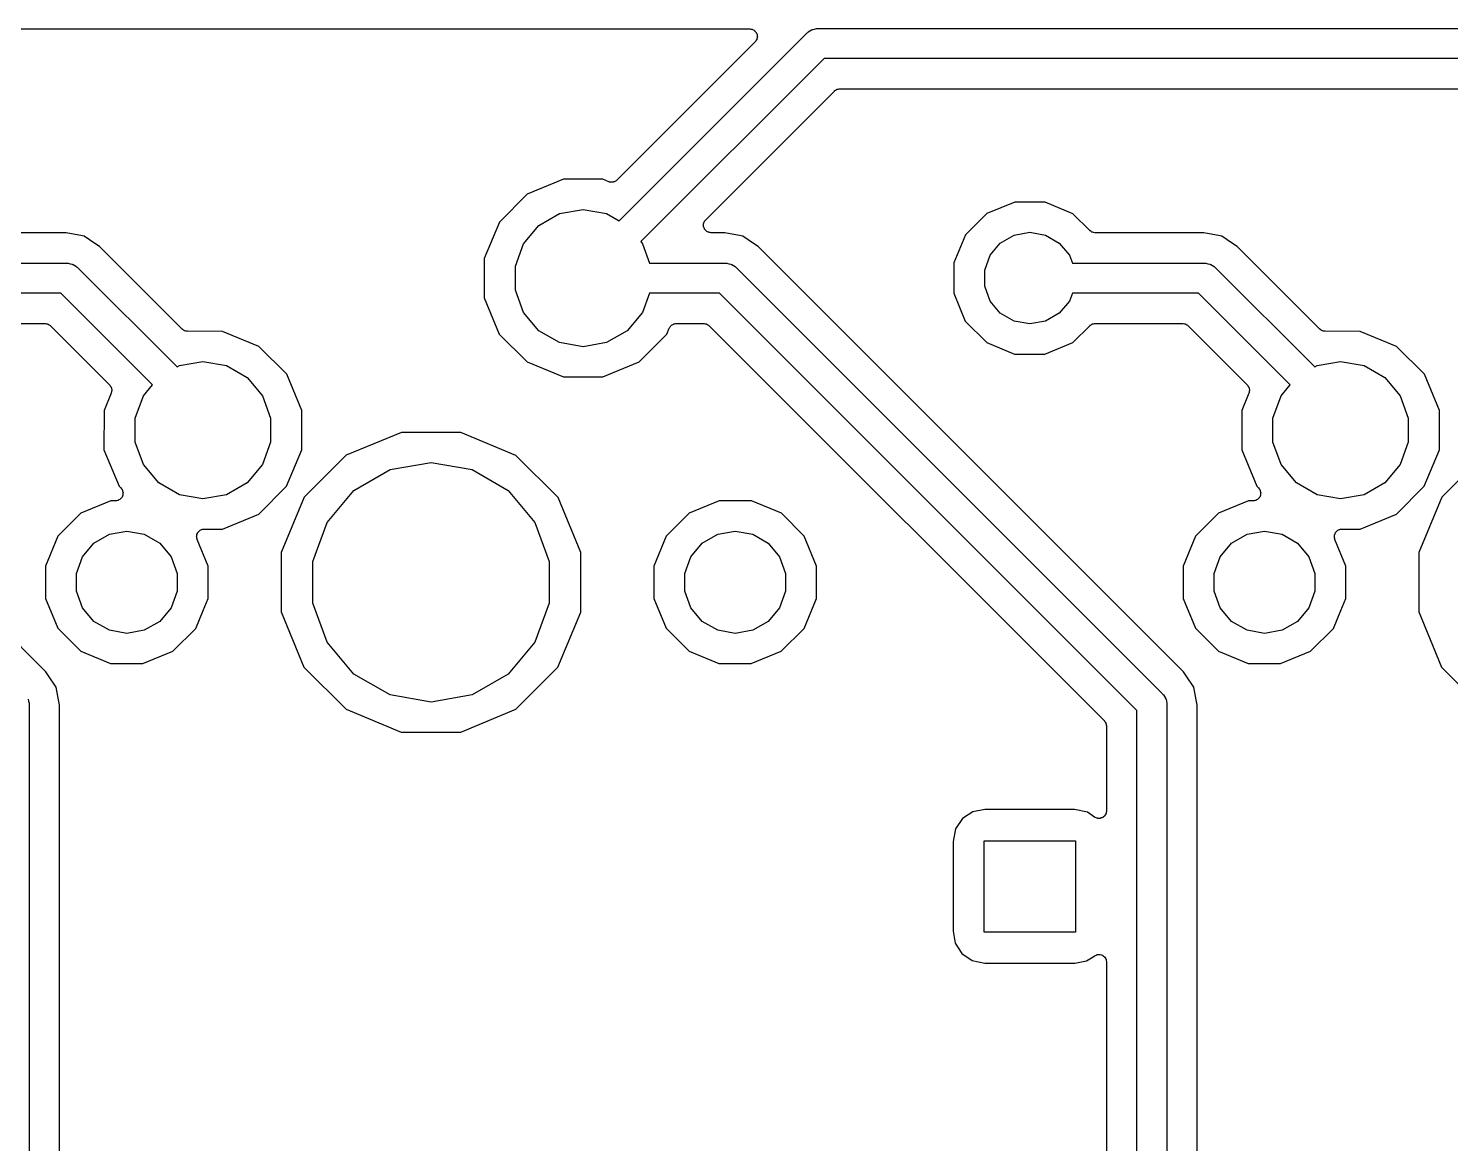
# Model space of a CAD drawing. Extents: x 30 to 169, y -146 to -30.
# Drawn here: x 90.28 to 114.03, y -69.38 to -50.75 of the extents above; entities that cross this region are included whole.
import ezdxf

# ---------------------------------------------------------------- set-up
doc = ezdxf.new("R2010")
doc.units = 0
doc.header["$MEASUREMENT"] = 0
doc.layers.add('BLACK', color=7, linetype='CONTINUOUS')

msp = doc.modelspace()

# ---------------------------------------------------------------- linework, layer by layer
at = {"layer": 'Black'}
for p, q in [((85.8266, -50.758), (102.323, -50.758)), ((100.143, -53.9634), (103.283, -50.8232)), ((102.323, -50.758), (102.34, -50.7609)), ((102.34, -50.7609), (102.356, -50.7623)), ((102.356, -50.7623), (102.361, -50.7647)), ((102.361, -50.7647), (102.367, -50.7657)), ((102.367, -50.7657), (102.381, -50.774)), ((102.381, -50.774), (102.396, -50.781)), ((102.396, -50.781), (102.4, -50.7849)), ((102.4, -50.7849), (102.405, -50.7877)), ((102.405, -50.7877), (102.416, -50.8004)), ((102.416, -50.8004), (102.427, -50.8122)), ((102.427, -50.8122), (102.43, -50.8172)), ((102.43, -50.8172), (102.433, -50.8215)), ((102.433, -50.8215), (102.439, -50.8371)), ((103.283, -50.8232), (103.292, -50.8169)), ((103.292, -50.8169), (103.299, -50.8085)), ((103.299, -50.8085), (103.328, -50.7922)), ((103.328, -50.7922), (103.354, -50.7734)), ((103.354, -50.7734), (103.365, -50.7706)), ((103.365, -50.7706), (103.374, -50.7651)), ((103.374, -50.7651), (103.407, -50.7594)), ((103.407, -50.7594), (103.438, -50.751)), ((103.438, -50.751), (103.449, -50.7519)), ((103.449, -50.7519), (103.46, -50.75)), ((103.46, -50.75), (144.896, -50.75)), ((102.413, -50.9748), (100.106, -53.2823)), ((102.423, -50.9612), (102.413, -50.9748)), ((102.433, -50.9485), (102.423, -50.9612)), ((102.435, -50.9433), (102.433, -50.9485)), ((102.439, -50.9387), (102.435, -50.9433)), ((102.439, -50.8371), (102.446, -50.8521)), ((102.443, -50.9226), (102.439, -50.9387)), ((102.448, -50.9071), (102.443, -50.9226)), ((102.446, -50.8521), (102.447, -50.8577)), ((102.447, -50.8577), (102.448, -50.8629)), ((102.448, -50.8629), (102.448, -50.8795)), ((102.448, -50.8795), (102.45, -50.8961)), ((102.45, -50.8961), (102.448, -50.9015)), ((102.448, -50.9015), (102.448, -50.9071)), ((103.564, -51.25), (100.503, -54.3102)), ((145, -51.25), (103.564, -51.25)), ((103.759, -51.7794), (103.773, -51.7699)), ((103.773, -51.7699), (103.778, -51.7685)), ((103.778, -51.7685), (103.783, -51.7657)), ((103.783, -51.7657), (103.799, -51.7628)), ((103.799, -51.7628), (103.816, -51.7585)), ((103.816, -51.7585), (103.821, -51.759)), ((103.821, -51.759), (103.827, -51.758)), ((103.827, -51.758), (120.323, -51.758)), ((101.587, -53.9452), (103.737, -51.7952)), ((103.737, -51.7952), (103.741, -51.792)), ((103.741, -51.792), (103.745, -51.7877)), ((103.745, -51.7877), (103.759, -51.7794)), ((99.213, -53.2687), (98.606, -53.5195)), ((99.8698, -53.2693), (99.213, -53.2687)), ((99.9673, -53.3097), (99.8698, -53.2693)), ((99.9755, -53.3116), (99.9673, -53.3097)), ((99.9831, -53.3151), (99.9755, -53.3116)), ((99.9968, -53.3163), (99.9831, -53.3151)), ((100.01, -53.3193), (99.9968, -53.3163)), ((100.019, -53.3182), (100.01, -53.3193)), ((100.027, -53.319), (100.019, -53.3182)), ((100.04, -53.3154), (100.027, -53.319)), ((100.054, -53.3136), (100.04, -53.3154)), ((100.062, -53.3097), (100.054, -53.3136)), ((100.07, -53.3076), (100.062, -53.3097)), ((100.081, -53.2996), (100.07, -53.3076)), ((100.093, -53.2933), (100.081, -53.2996)), ((100.099, -53.2871), (100.093, -53.2933)), ((100.106, -53.2823), (100.099, -53.2871)), ((98.606, -53.5195), (98.1412, -53.9836)), ((106.748, -53.6498), (106.282, -53.8427)), ((107.254, -53.6502), (106.748, -53.6498)), ((107.72, -53.844), (107.254, -53.6502)), ((98.8025, -54.0411), (99.1476, -53.8418)), ((99.1476, -53.8418), (99.54, -53.7726)), ((99.54, -53.7726), (99.9324, -53.8418)), ((99.9324, -53.8418), (100.143, -53.9634)), ((106.282, -53.8427), (105.924, -54.1997)), ((108.001, -54.1247), (107.72, -53.844)), ((98.1412, -53.9836), (97.8893, -54.5902)), ((98.5464, -54.3463), (98.8025, -54.0411)), ((101.55, -54.0239), (101.552, -54.0185)), ((101.552, -54.0405), (101.55, -54.0239)), ((101.552, -54.0129), (101.557, -53.9974)), ((101.552, -54.0185), (101.552, -54.0129)), ((101.552, -54.0571), (101.552, -54.0405)), ((101.553, -54.0623), (101.552, -54.0571)), ((101.554, -54.0679), (101.553, -54.0623)), ((101.561, -54.0829), (101.554, -54.0679)), ((101.557, -53.9974), (101.561, -53.9813)), ((101.561, -53.9813), (101.565, -53.9768)), ((101.567, -54.0985), (101.561, -54.0829)), ((101.565, -53.9768), (101.567, -53.9715)), ((101.567, -53.9715), (101.577, -53.9588)), ((101.57, -54.1028), (101.567, -54.0985)), ((101.573, -54.1078), (101.57, -54.1028)), ((101.584, -54.1196), (101.573, -54.1078)), ((101.577, -53.9588), (101.587, -53.9452)), ((101.595, -54.1323), (101.584, -54.1196)), ((101.6, -54.1351), (101.595, -54.1323)), ((101.604, -54.139), (101.6, -54.1351)), ((101.619, -54.146), (101.604, -54.139)), ((101.633, -54.1543), (101.619, -54.146)), ((108.005, -54.128), (108.001, -54.1247)), ((108.009, -54.1323), (108.005, -54.128)), ((108.023, -54.1406), (108.009, -54.1323)), ((108.037, -54.1501), (108.023, -54.1406)), ((108.042, -54.1515), (108.037, -54.1501)), ((90.9075, -54.162), (89.0905, -54.162)), ((91.1777, -54.2157), (90.9075, -54.162)), ((91.2091, -54.222), (91.1777, -54.2157)), ((91.1777, -54.2157), (91.1777, -54.2157)), ((91.3854, -54.3398), (91.2091, -54.222)), ((91.4648, -54.3929), (91.3854, -54.3398)), ((98.4101, -54.7208), (98.5464, -54.3463)), ((100.503, -54.3102), (100.534, -54.3463)), ((100.534, -54.3463), (100.651, -54.67)), ((101.639, -54.1553), (101.633, -54.1543)), ((101.644, -54.1577), (101.639, -54.1553)), ((101.66, -54.1591), (101.644, -54.1577)), ((101.677, -54.162), (101.66, -54.1591)), ((101.907, -54.162), (101.677, -54.162)), ((102.178, -54.2157), (101.907, -54.162)), ((102.209, -54.222), (102.178, -54.2157)), ((102.178, -54.2157), (102.178, -54.2157)), ((102.385, -54.3398), (102.209, -54.222)), ((102.465, -54.3929), (102.385, -54.3398)), ((105.924, -54.1997), (105.73, -54.6663)), ((106.338, -54.5375), (106.508, -54.334)), ((106.508, -54.334), (106.738, -54.2012)), ((106.738, -54.2012), (107, -54.1551)), ((107, -54.1551), (107.262, -54.2012)), ((107.262, -54.2012), (107.492, -54.334)), ((107.492, -54.334), (107.662, -54.5375)), ((108.047, -54.1543), (108.042, -54.1515)), ((108.063, -54.1572), (108.047, -54.1543)), ((108.079, -54.1615), (108.063, -54.1572)), ((108.085, -54.161), (108.079, -54.1615)), ((108.09, -54.162), (108.085, -54.161)), ((109.907, -54.162), (108.09, -54.162)), ((110.178, -54.2157), (109.907, -54.162)), ((110.209, -54.222), (110.178, -54.2157)), ((110.178, -54.2157), (110.178, -54.2157)), ((110.385, -54.3398), (110.209, -54.222)), ((110.465, -54.3929), (110.385, -54.3398)), ((92.8436, -55.7716), (91.4648, -54.3929)), ((97.8893, -54.5902), (97.8887, -55.247)), ((103.358, -55.2865), (102.465, -54.3929)), ((106.247, -54.7872), (106.338, -54.5375)), ((107.662, -54.5375), (107.711, -54.67)), ((111.844, -55.7716), (110.465, -54.3929)), ((88.7106, -54.67), (90.92, -54.67)), ((90.92, -54.67), (90.9308, -54.6719)), ((90.9308, -54.6719), (90.9418, -54.671)), ((90.9418, -54.671), (90.9733, -54.6794)), ((90.9733, -54.6794), (91.0055, -54.6851)), ((91.0055, -54.6851), (91.015, -54.6906)), ((91.015, -54.6906), (91.0257, -54.6934)), ((91.0257, -54.6934), (91.0524, -54.7122)), ((91.0524, -54.7122), (91.0807, -54.7285)), ((91.0807, -54.7285), (91.0878, -54.7369)), ((91.0878, -54.7369), (91.0968, -54.7432)), ((91.0968, -54.7432), (92.7581, -56.4046)), ((98.4101, -55.1192), (98.4101, -54.7208)), ((100.651, -54.67), (101.92, -54.67)), ((101.92, -54.67), (101.931, -54.6719)), ((101.931, -54.6719), (101.942, -54.671)), ((101.942, -54.671), (101.973, -54.6794)), ((101.973, -54.6794), (102.006, -54.6851)), ((102.006, -54.6851), (102.015, -54.6906)), ((102.015, -54.6906), (102.026, -54.6934)), ((102.026, -54.6934), (102.052, -54.7122)), ((102.052, -54.7122), (102.081, -54.7285)), ((102.081, -54.7285), (102.088, -54.7369)), ((102.088, -54.7369), (102.097, -54.7432)), ((102.097, -54.7432), (109.217, -61.8632)), ((105.73, -54.6663), (105.73, -55.1715)), ((106.247, -55.0528), (106.247, -54.7872)), ((107.711, -54.67), (109.92, -54.67)), ((109.92, -54.67), (109.931, -54.6719)), ((109.931, -54.6719), (109.942, -54.671)), ((109.942, -54.671), (109.973, -54.6794)), ((109.973, -54.6794), (110.006, -54.6851)), ((110.006, -54.6851), (110.015, -54.6906)), ((110.015, -54.6906), (110.026, -54.6934)), ((110.026, -54.6934), (110.052, -54.7122)), ((110.052, -54.7122), (110.081, -54.7285)), ((110.081, -54.7285), (110.088, -54.7369)), ((110.088, -54.7369), (110.097, -54.7432)), ((110.097, -54.7432), (111.758, -56.4046)), ((106.338, -55.3025), (106.247, -55.0528)), ((90.5671, -61.4952), (84.3584, -55.2865)), ((90.8164, -55.17), (88.7106, -55.17)), ((92.3498, -56.7034), (90.8164, -55.17)), ((97.8887, -55.247), (98.1395, -55.854)), ((98.5464, -55.4937), (98.4101, -55.1192)), ((100.651, -55.17), (100.534, -55.4937)), ((101.816, -55.17), (100.651, -55.17)), ((108.79, -62.1436), (101.816, -55.17)), ((109.567, -61.4952), (103.358, -55.2865)), ((103.358, -55.2865), (103.358, -55.2865)), ((105.73, -55.1715), (105.923, -55.6385)), ((106.508, -55.506), (106.338, -55.3025)), ((107.662, -55.3025), (107.492, -55.506)), ((107.711, -55.17), (107.662, -55.3025)), ((109.816, -55.17), (107.711, -55.17)), ((111.35, -56.7034), (109.816, -55.17)), ((98.8025, -55.7989), (98.5464, -55.4937)), ((100.534, -55.4937), (100.278, -55.7989)), ((106.738, -55.6388), (106.508, -55.506)), ((107.492, -55.506), (107.262, -55.6388)), ((89.0908, -55.678), (90.5534, -55.678)), ((90.5534, -55.678), (90.5589, -55.679)), ((90.5589, -55.679), (90.5645, -55.6785)), ((90.5645, -55.6785), (90.5805, -55.6828)), ((90.5805, -55.6828), (90.5969, -55.6857)), ((90.5969, -55.6857), (90.6017, -55.6885)), ((90.6017, -55.6885), (90.6071, -55.6899)), ((90.6071, -55.6899), (90.6207, -55.6994)), ((90.6207, -55.6994), (90.6351, -55.7077)), ((90.6351, -55.7077), (90.6386, -55.712)), ((90.6386, -55.712), (90.6432, -55.7152)), ((90.6432, -55.7152), (91.6315, -56.7034)), ((92.8481, -55.7747), (92.8436, -55.7716)), ((92.8516, -55.779), (92.8481, -55.7747)), ((92.8661, -55.7873), (92.8516, -55.779)), ((92.8797, -55.7969), (92.8661, -55.7873)), ((92.885, -55.7983), (92.8797, -55.7969)), ((92.8898, -55.8011), (92.885, -55.7983)), ((92.9062, -55.804), (92.8898, -55.8011)), ((92.9223, -55.8083), (92.9062, -55.804)), ((92.9278, -55.8078), (92.9223, -55.8083)), ((92.9332, -55.8088), (92.9278, -55.8078)), ((93.5198, -55.8093), (92.9332, -55.8088)), ((94.1264, -56.0612), (93.5198, -55.8093)), ((99.1476, -55.9982), (98.8025, -55.7989)), ((100.278, -55.7989), (99.9324, -55.9982)), ((100.939, -55.8564), (100.98, -55.7563)), ((100.98, -55.7563), (100.985, -55.7493)), ((100.985, -55.7493), (100.988, -55.7415)), ((100.988, -55.7415), (100.997, -55.7308)), ((100.997, -55.7308), (101.004, -55.7191)), ((101.004, -55.7191), (101.011, -55.7141)), ((101.011, -55.7141), (101.016, -55.7077)), ((101.016, -55.7077), (101.028, -55.7008)), ((101.028, -55.7008), (101.039, -55.6923)), ((101.039, -55.6923), (101.047, -55.6898)), ((101.047, -55.6898), (101.054, -55.6857)), ((101.054, -55.6857), (101.068, -55.6832)), ((101.068, -55.6832), (101.081, -55.6791)), ((101.081, -55.6791), (101.09, -55.6794)), ((101.09, -55.6794), (101.098, -55.678)), ((101.098, -55.678), (101.553, -55.678)), ((101.553, -55.678), (101.559, -55.679)), ((101.559, -55.679), (101.564, -55.6785)), ((101.564, -55.6785), (101.581, -55.6828)), ((101.581, -55.6828), (101.597, -55.6857)), ((101.597, -55.6857), (101.602, -55.6885)), ((101.602, -55.6885), (101.607, -55.6899)), ((101.607, -55.6899), (101.621, -55.6994)), ((101.621, -55.6994), (101.635, -55.7077)), ((101.635, -55.7077), (101.639, -55.712)), ((101.639, -55.712), (101.643, -55.7152)), ((101.643, -55.7152), (108.245, -62.3168)), ((105.923, -55.6385), (106.28, -55.996)), ((107, -55.6849), (106.738, -55.6388)), ((107.262, -55.6388), (107, -55.6849)), ((107.718, -55.9973), (108.001, -55.7151)), ((108.001, -55.7151), (108.006, -55.7119)), ((108.006, -55.7119), (108.009, -55.7077)), ((108.009, -55.7077), (108.024, -55.6994)), ((108.024, -55.6994), (108.037, -55.6899)), ((108.037, -55.6899), (108.043, -55.6884)), ((108.043, -55.6884), (108.047, -55.6857)), ((108.047, -55.6857), (108.064, -55.6828)), ((108.064, -55.6828), (108.08, -55.6785)), ((108.08, -55.6785), (108.085, -55.679)), ((108.085, -55.679), (108.091, -55.678)), ((108.091, -55.678), (109.553, -55.678)), ((109.553, -55.678), (109.559, -55.679)), ((109.559, -55.679), (109.564, -55.6785)), ((109.564, -55.6785), (109.581, -55.6828)), ((109.581, -55.6828), (109.597, -55.6857)), ((109.597, -55.6857), (109.602, -55.6885)), ((109.602, -55.6885), (109.607, -55.6899)), ((109.607, -55.6899), (109.621, -55.6994)), ((109.621, -55.6994), (109.635, -55.7077)), ((109.635, -55.7077), (109.639, -55.712)), ((109.639, -55.712), (109.643, -55.7152)), ((109.643, -55.7152), (110.631, -56.7034)), ((111.848, -55.7747), (111.844, -55.7716)), ((111.852, -55.779), (111.848, -55.7747)), ((111.866, -55.7873), (111.852, -55.779)), ((111.88, -55.7969), (111.866, -55.7873)), ((111.885, -55.7983), (111.88, -55.7969)), ((111.89, -55.8011), (111.885, -55.7983)), ((111.906, -55.804), (111.89, -55.8011)), ((111.922, -55.8083), (111.906, -55.804)), ((111.928, -55.8078), (111.922, -55.8083)), ((111.933, -55.8088), (111.928, -55.8078)), ((112.52, -55.8093), (111.933, -55.8088)), ((113.126, -56.0612), (112.52, -55.8093)), ((98.1395, -55.854), (98.6036, -56.3188)), ((99.54, -56.0674), (99.1476, -55.9982)), ((99.9324, -55.9982), (99.54, -56.0674)), ((100.474, -56.3205), (100.939, -55.8564)), ((106.28, -55.996), (106.746, -56.1898)), ((107.252, -56.1902), (107.718, -55.9973)), ((94.5905, -56.526), (94.1264, -56.0612)), ((106.746, -56.1898), (107.252, -56.1902)), ((113.59, -56.526), (113.126, -56.0612)), ((92.7581, -56.4046), (92.7976, -56.3818)), ((92.7976, -56.3818), (93.19, -56.3126)), ((93.19, -56.3126), (93.5824, -56.3818)), ((93.5824, -56.3818), (93.9275, -56.5811)), ((98.6036, -56.3188), (99.2102, -56.5707)), ((99.867, -56.5713), (100.474, -56.3205)), ((111.758, -56.4046), (111.798, -56.3818)), ((111.798, -56.3818), (112.19, -56.3126)), ((112.19, -56.3126), (112.582, -56.3818)), ((112.582, -56.3818), (112.928, -56.5811)), ((91.6315, -56.7034), (91.6363, -56.7103)), ((91.6363, -56.7103), (91.6425, -56.716)), ((91.6425, -56.716), (91.6489, -56.7283)), ((91.6489, -56.7283), (91.6568, -56.7396)), ((91.6568, -56.7396), (91.6589, -56.7477)), ((91.6589, -56.7477), (91.6628, -56.7552)), ((91.6628, -56.7552), (91.6646, -56.7689)), ((92.1964, -56.8863), (92.3498, -56.7034)), ((93.9275, -56.5811), (94.1836, -56.8863)), ((94.8413, -57.133), (94.5905, -56.526)), ((99.2102, -56.5707), (99.867, -56.5713)), ((110.631, -56.7034), (110.636, -56.7103)), ((110.636, -56.7103), (110.642, -56.716)), ((110.642, -56.716), (110.649, -56.7283)), ((110.649, -56.7283), (110.657, -56.7396)), ((110.657, -56.7396), (110.659, -56.7477)), ((110.659, -56.7477), (110.663, -56.7552)), ((110.663, -56.7552), (110.665, -56.7689)), ((111.196, -56.8863), (111.35, -56.7034)), ((112.928, -56.5811), (113.184, -56.8863)), ((113.841, -57.133), (113.59, -56.526)), ((91.659, -56.842), (91.5393, -57.1302)), ((91.6608, -56.8337), (91.659, -56.842)), ((91.6643, -56.8261), (91.6608, -56.8337)), ((91.6655, -56.8124), (91.6643, -56.8261)), ((91.6646, -56.7689), (91.6682, -56.7822)), ((91.6685, -56.7989), (91.6655, -56.8124)), ((91.6682, -56.7822), (91.6675, -56.7906)), ((91.6675, -56.7906), (91.6685, -56.7989)), ((92.0601, -57.2608), (92.1964, -56.8863)), ((94.1836, -56.8863), (94.3199, -57.2608)), ((110.659, -56.842), (110.539, -57.1302)), ((110.661, -56.8337), (110.659, -56.842)), ((110.664, -56.8261), (110.661, -56.8337)), ((110.666, -56.8124), (110.664, -56.8261)), ((110.665, -56.7689), (110.668, -56.7822)), ((110.669, -56.7989), (110.666, -56.8124)), ((110.668, -56.7822), (110.667, -56.7906)), ((110.667, -56.7906), (110.669, -56.7989)), ((111.06, -57.2608), (111.196, -56.8863)), ((113.184, -56.8863), (113.32, -57.2608)), ((91.5393, -57.1302), (91.5387, -57.787)), ((94.8407, -57.7898), (94.8413, -57.133)), ((110.539, -57.1302), (110.539, -57.787)), ((113.841, -57.7898), (113.841, -57.133)), ((92.0601, -57.6592), (92.0601, -57.2608)), ((94.3199, -57.2608), (94.3199, -57.6592)), ((111.06, -57.6592), (111.06, -57.2608)), ((113.32, -57.2608), (113.32, -57.6592)), ((92.1964, -58.0337), (92.0601, -57.6592)), ((94.3199, -57.6592), (94.1836, -58.0337)), ((96.5045, -57.4977), (95.5846, -57.8778)), ((97.4998, -57.4985), (96.5045, -57.4977)), ((98.4191, -57.8802), (97.4998, -57.4985)), ((111.196, -58.0337), (111.06, -57.6592)), ((113.32, -57.6592), (113.184, -58.0337)), ((91.5387, -57.787), (91.7895, -58.394)), ((94.5888, -58.3964), (94.8407, -57.7898)), ((95.5846, -57.8778), (94.8802, -58.5809)), ((99.1222, -58.5846), (98.4191, -57.8802)), ((110.539, -57.787), (110.79, -58.394)), ((113.589, -58.3964), (113.841, -57.7898)), ((114.585, -57.8778), (113.88, -58.5809)), ((92.4525, -58.3389), (92.1964, -58.0337)), ((94.1836, -58.0337), (93.9275, -58.3389)), ((95.7134, -58.4667), (96.3154, -58.1192)), ((96.3154, -58.1192), (97, -57.9985)), ((97, -57.9985), (97.6846, -58.1192)), ((97.6846, -58.1192), (98.2865, -58.4667)), ((111.452, -58.3389), (111.196, -58.0337)), ((113.184, -58.0337), (112.928, -58.3389)), ((91.7895, -58.394), (91.8197, -58.4242)), ((91.8197, -58.4242), (91.8292, -58.4378)), ((92.7976, -58.5382), (92.4525, -58.3389)), ((93.9275, -58.3389), (93.5824, -58.5382)), ((94.124, -58.8605), (94.5888, -58.3964)), ((110.79, -58.394), (110.82, -58.4242)), ((110.82, -58.4242), (110.829, -58.4378)), ((111.798, -58.5382), (111.452, -58.3389)), ((112.928, -58.3389), (112.582, -58.5382)), ((113.124, -58.8605), (113.589, -58.3964)), ((91.6509, -58.6409), (91.1513, -58.8473)), ((91.7297, -58.6409), (91.6509, -58.6409)), ((91.7461, -58.6381), (91.7297, -58.6409)), ((91.7626, -58.6366), (91.7461, -58.6381)), ((91.7676, -58.6343), (91.7626, -58.6366)), ((91.7731, -58.6333), (91.7676, -58.6343)), ((91.7875, -58.625), (91.7731, -58.6333)), ((91.8026, -58.618), (91.7875, -58.625)), ((91.8065, -58.6141), (91.8026, -58.618)), ((91.8114, -58.6113), (91.8065, -58.6141)), ((91.822, -58.5986), (91.8114, -58.6113)), ((91.8338, -58.5869), (91.822, -58.5986)), ((91.8292, -58.4378), (91.8399, -58.4505)), ((91.8361, -58.5818), (91.8338, -58.5869)), ((91.8397, -58.5775), (91.8361, -58.5818)), ((91.8454, -58.5619), (91.8397, -58.5775)), ((91.8399, -58.4505), (91.8418, -58.4558)), ((91.8418, -58.4558), (91.845, -58.4604)), ((91.845, -58.4604), (91.8492, -58.4764)), ((91.8525, -58.5469), (91.8454, -58.5619)), ((91.8492, -58.4764), (91.8549, -58.492)), ((91.8529, -58.5413), (91.8525, -58.5469)), ((91.8549, -58.5361), (91.8529, -58.5413)), ((91.8549, -58.492), (91.8549, -58.4976)), ((91.8549, -58.4976), (91.8563, -58.503)), ((91.8563, -58.503), (91.8549, -58.5195)), ((91.8549, -58.5195), (91.8549, -58.5361)), ((93.19, -58.6074), (92.7976, -58.5382)), ((93.5824, -58.5382), (93.19, -58.6074)), ((94.8802, -58.5809), (94.4985, -59.5002)), ((95.2666, -58.9992), (95.7134, -58.4667)), ((98.2865, -58.4667), (98.7334, -58.9992)), ((99.5023, -59.5045), (99.1222, -58.5846)), ((101.811, -58.6409), (101.311, -58.8473)), ((102.351, -58.6413), (101.811, -58.6409)), ((102.851, -58.8487), (102.351, -58.6413)), ((110.651, -58.6409), (110.151, -58.8473)), ((110.73, -58.6409), (110.651, -58.6409)), ((110.746, -58.6381), (110.73, -58.6409)), ((110.763, -58.6366), (110.746, -58.6381)), ((110.768, -58.6343), (110.763, -58.6366)), ((110.773, -58.6333), (110.768, -58.6343)), ((110.788, -58.625), (110.773, -58.6333)), ((110.803, -58.618), (110.788, -58.625)), ((110.807, -58.6141), (110.803, -58.618)), ((110.811, -58.6113), (110.807, -58.6141)), ((110.822, -58.5986), (110.811, -58.6113)), ((110.834, -58.5869), (110.822, -58.5986)), ((110.829, -58.4378), (110.84, -58.4505)), ((110.836, -58.5818), (110.834, -58.5869)), ((110.84, -58.5775), (110.836, -58.5818)), ((110.84, -58.4505), (110.842, -58.4558)), ((110.845, -58.5619), (110.84, -58.5775)), ((110.842, -58.4558), (110.845, -58.4604)), ((110.845, -58.4604), (110.849, -58.4764)), ((110.852, -58.5469), (110.845, -58.5619)), ((110.849, -58.4764), (110.855, -58.492)), ((110.853, -58.5413), (110.852, -58.5469)), ((110.855, -58.5361), (110.853, -58.5413)), ((110.855, -58.492), (110.855, -58.4976)), ((110.855, -58.4976), (110.856, -58.503)), ((110.856, -58.503), (110.855, -58.5195)), ((110.855, -58.5195), (110.855, -58.5361)), ((112.19, -58.6074), (111.798, -58.5382)), ((112.582, -58.5382), (112.19, -58.6074)), ((113.88, -58.5809), (113.499, -59.5002)), ((91.1513, -58.8473), (90.7687, -59.2292)), ((93.517, -59.1113), (94.124, -58.8605)), ((101.311, -58.8473), (100.929, -59.2292)), ((103.233, -59.2313), (102.851, -58.8487)), ((110.151, -58.8473), (109.769, -59.2292)), ((112.517, -59.1113), (113.124, -58.8605)), ((93.1314, -59.1407), (93.1386, -59.1365)), ((93.1386, -59.1365), (93.1448, -59.1308)), ((93.1448, -59.1308), (93.1576, -59.1256)), ((93.1576, -59.1256), (93.1696, -59.1186)), ((93.1696, -59.1186), (93.1778, -59.1172)), ((93.1778, -59.1172), (93.1855, -59.114)), ((93.1855, -59.114), (93.1994, -59.1134)), ((93.1994, -59.1134), (93.213, -59.111)), ((93.213, -59.111), (93.517, -59.1113)), ((95.0289, -59.6524), (95.2666, -58.9992)), ((98.7334, -58.9992), (98.9711, -59.6524)), ((112.131, -59.1407), (112.139, -59.1365)), ((112.139, -59.1365), (112.145, -59.1308)), ((112.145, -59.1308), (112.158, -59.1256)), ((112.158, -59.1256), (112.17, -59.1186)), ((112.17, -59.1186), (112.178, -59.1172)), ((112.178, -59.1172), (112.186, -59.114)), ((112.186, -59.114), (112.199, -59.1134)), ((112.199, -59.1134), (112.213, -59.111)), ((112.213, -59.111), (112.517, -59.1113)), ((90.7687, -59.2292), (90.5613, -59.7285)), ((91.1803, -59.5729), (91.371, -59.3457)), ((91.371, -59.3457), (91.6279, -59.1974)), ((91.6279, -59.1974), (91.92, -59.1458)), ((91.92, -59.1458), (92.2121, -59.1974)), ((92.2121, -59.1974), (92.469, -59.3457)), ((92.469, -59.3457), (92.6597, -59.5729)), ((93.086, -59.2434), (93.0878, -59.2297)), ((93.0878, -59.2516), (93.086, -59.2434)), ((93.0878, -59.2297), (93.0879, -59.2159)), ((93.0878, -59.26), (93.0878, -59.2516)), ((93.0925, -59.273), (93.0878, -59.26)), ((93.0879, -59.2159), (93.0907, -59.208)), ((93.0907, -59.208), (93.0918, -59.1997)), ((93.0918, -59.1997), (93.0982, -59.1874)), ((93.0955, -59.2865), (93.0925, -59.273)), ((93.2791, -59.7309), (93.0955, -59.2865)), ((93.0982, -59.1874), (93.103, -59.1744)), ((93.103, -59.1744), (93.1084, -59.168)), ((93.1084, -59.168), (93.1122, -59.1606)), ((93.1122, -59.1606), (93.1224, -59.1513)), ((93.1224, -59.1513), (93.1314, -59.1407)), ((100.929, -59.2292), (100.721, -59.7285)), ((101.34, -59.5729), (101.531, -59.3457)), ((101.531, -59.3457), (101.788, -59.1974)), ((101.788, -59.1974), (102.08, -59.1458)), ((102.08, -59.1458), (102.372, -59.1974)), ((102.372, -59.1974), (102.629, -59.3457)), ((102.629, -59.3457), (102.82, -59.5729)), ((103.439, -59.7309), (103.233, -59.2313)), ((109.769, -59.2292), (109.561, -59.7285)), ((110.18, -59.5729), (110.371, -59.3457)), ((110.371, -59.3457), (110.628, -59.1974)), ((110.628, -59.1974), (110.92, -59.1458)), ((110.92, -59.1458), (111.212, -59.1974)), ((111.212, -59.1974), (111.469, -59.3457)), ((111.469, -59.3457), (111.66, -59.5729)), ((112.086, -59.2434), (112.088, -59.2297)), ((112.088, -59.2516), (112.086, -59.2434)), ((112.088, -59.2159), (112.091, -59.208)), ((112.088, -59.2297), (112.088, -59.2159)), ((112.088, -59.26), (112.088, -59.2516)), ((112.093, -59.273), (112.088, -59.26)), ((112.091, -59.208), (112.092, -59.1997)), ((112.092, -59.1997), (112.098, -59.1874)), ((112.096, -59.2865), (112.093, -59.273)), ((112.279, -59.7309), (112.096, -59.2865)), ((112.098, -59.1874), (112.103, -59.1744)), ((112.103, -59.1744), (112.108, -59.168)), ((112.108, -59.168), (112.112, -59.1606)), ((112.112, -59.1606), (112.122, -59.1513)), ((112.122, -59.1513), (112.131, -59.1407)), ((91.0788, -59.8517), (91.1803, -59.5729)), ((92.6597, -59.5729), (92.7612, -59.8517)), ((94.4985, -59.5002), (94.4977, -60.4955)), ((99.5016, -60.2942), (99.5023, -59.5045)), ((101.239, -59.8517), (101.34, -59.5729)), ((102.82, -59.5729), (102.921, -59.8517)), ((110.079, -59.8517), (110.18, -59.5729)), ((111.66, -59.5729), (111.761, -59.8517)), ((113.499, -59.5002), (113.498, -60.4955)), ((90.5613, -59.7285), (90.5609, -60.2691)), ((93.2787, -60.2715), (93.2791, -59.7309)), ((95.0289, -60.3476), (95.0289, -59.6524)), ((98.9711, -59.6524), (98.9711, -60.3476)), ((100.721, -59.7285), (100.721, -60.2691)), ((103.439, -60.2715), (103.439, -59.7309)), ((109.561, -59.7285), (109.561, -60.2691)), ((112.279, -60.2715), (112.279, -59.7309)), ((91.0788, -60.1483), (91.0788, -59.8517)), ((92.7612, -59.8517), (92.7612, -60.1483)), ((101.239, -60.1483), (101.239, -59.8517)), ((102.921, -59.8517), (102.921, -60.1483)), ((110.079, -60.1483), (110.079, -59.8517)), ((111.761, -59.8517), (111.761, -60.1483)), ((90.5609, -60.2691), (90.7673, -60.7687)), ((91.1803, -60.4271), (91.0788, -60.1483)), ((92.7612, -60.1483), (92.6597, -60.4271)), ((93.1954, -60.4719), (93.2787, -60.2715)), ((99.5015, -60.4998), (99.5016, -60.2942)), ((99.5016, -60.2942), (99.5016, -60.2942)), ((100.721, -60.2691), (100.927, -60.7687)), ((101.34, -60.4271), (101.239, -60.1483)), ((102.921, -60.1483), (102.82, -60.4271)), ((103.231, -60.7708), (103.439, -60.2715)), ((109.561, -60.2691), (109.767, -60.7687)), ((110.18, -60.4271), (110.079, -60.1483)), ((111.761, -60.1483), (111.66, -60.4271)), ((112.195, -60.4719), (112.279, -60.2715)), ((91.371, -60.6543), (91.1803, -60.4271)), ((92.6597, -60.4271), (92.469, -60.6543)), ((93.0713, -60.7708), (93.1954, -60.4719)), ((94.4977, -60.4955), (94.8778, -61.4154)), ((95.2666, -61.0008), (95.0289, -60.3476)), ((98.9711, -60.3476), (98.7334, -61.0008)), ((99.1198, -61.4191), (99.5015, -60.4998)), ((101.531, -60.6543), (101.34, -60.4271)), ((102.82, -60.4271), (102.629, -60.6543)), ((110.371, -60.6543), (110.18, -60.4271)), ((111.66, -60.4271), (111.469, -60.6543)), ((112.071, -60.7708), (112.195, -60.4719)), ((113.498, -60.4955), (113.878, -61.4154)), ((90.7673, -60.7687), (91.1492, -61.1513)), ((91.6279, -60.8026), (91.371, -60.6543)), ((92.469, -60.6543), (92.2121, -60.8026)), ((92.6887, -61.1527), (93.0713, -60.7708)), ((100.927, -60.7687), (101.309, -61.1513)), ((101.788, -60.8026), (101.531, -60.6543)), ((102.629, -60.6543), (102.372, -60.8026)), ((102.849, -61.1527), (103.231, -60.7708)), ((109.767, -60.7687), (110.149, -61.1513)), ((110.628, -60.8026), (110.371, -60.6543)), ((111.469, -60.6543), (111.212, -60.8026)), ((111.689, -61.1527), (112.071, -60.7708)), ((91.92, -60.8541), (91.6279, -60.8026)), ((92.2121, -60.8026), (91.92, -60.8541)), ((95.7134, -61.5332), (95.2666, -61.0008)), ((98.7334, -61.0008), (98.2865, -61.5332)), ((102.08, -60.8541), (101.788, -60.8026)), ((102.372, -60.8026), (102.08, -60.8541)), ((110.92, -60.8541), (110.628, -60.8026)), ((111.212, -60.8026), (110.92, -60.8541)), ((91.1492, -61.1513), (91.6485, -61.3587)), ((92.1891, -61.3591), (92.6887, -61.1527)), ((101.309, -61.1513), (101.809, -61.3587)), ((102.349, -61.3591), (102.849, -61.1527)), ((110.149, -61.1513), (110.649, -61.3587)), ((111.189, -61.3591), (111.689, -61.1527)), ((90.6116, -61.5617), (90.5671, -61.4952)), ((91.6485, -61.3587), (92.1891, -61.3591)), ((94.8778, -61.4154), (95.5809, -62.1198)), ((98.4154, -62.1222), (99.1198, -61.4191)), ((101.809, -61.3587), (102.349, -61.3591)), ((109.612, -61.5617), (109.567, -61.4952)), ((110.649, -61.3587), (111.189, -61.3591)), ((113.878, -61.4154), (114.581, -62.1198)), ((90.738, -61.7509), (90.6116, -61.5617)), ((96.3154, -61.8808), (95.7134, -61.5332)), ((98.2865, -61.5332), (97.6846, -61.8808)), ((109.738, -61.7509), (109.612, -61.5617)), ((90.2749, -61.9545), (90.2806, -61.9867)), ((90.2806, -61.9867), (90.289, -62.0182)), ((90.798, -62.0525), (90.738, -61.7509)), ((97, -62.0015), (96.3154, -61.8808)), ((97.6846, -61.8808), (97, -62.0015)), ((109.217, -61.8632), (109.223, -61.8722)), ((109.223, -61.8722), (109.232, -61.8793)), ((109.232, -61.8793), (109.248, -61.9076)), ((109.248, -61.9076), (109.267, -61.9343)), ((109.267, -61.9343), (109.269, -61.945)), ((109.269, -61.945), (109.275, -61.9545)), ((109.275, -61.9545), (109.281, -61.9867)), ((109.281, -61.9867), (109.289, -62.0182)), ((109.798, -62.0525), (109.738, -61.7509)), ((90.289, -62.0182), (90.2881, -62.0292)), ((90.2881, -62.0292), (90.29, -62.04)), ((90.29, -62.04), (90.29, -72.8167)), ((90.798, -72.1967), (90.798, -62.0525)), ((95.5809, -62.1198), (96.5002, -62.5015)), ((97.4955, -62.5023), (98.4154, -62.1222)), ((108.79, -72.8167), (108.79, -62.1436)), ((109.289, -62.0182), (109.288, -62.0292)), ((109.288, -62.0292), (109.29, -62.04)), ((109.29, -62.04), (109.29, -72.8167)), ((109.798, -70.0723), (109.798, -62.0525)), ((108.245, -62.3168), (108.248, -62.3214)), ((108.248, -62.3214), (108.252, -62.3249)), ((108.252, -62.3249), (108.261, -62.3393)), ((108.261, -62.3393), (108.27, -62.3529)), ((108.27, -62.3529), (108.272, -62.3583)), ((108.272, -62.3583), (108.274, -62.3631)), ((108.274, -62.3631), (108.277, -62.3795)), ((108.277, -62.3795), (108.282, -62.3955)), ((108.282, -62.3955), (108.281, -62.4011)), ((108.281, -62.4011), (108.282, -62.4066)), ((108.282, -62.4066), (108.282, -63.818)), ((96.5002, -62.5015), (97.4955, -62.5023)), ((106.051, -63.8351), (105.877, -63.9468)), ((106.25, -63.7976), (106.051, -63.8351)), ((107.749, -63.7976), (106.25, -63.7976)), ((107.963, -63.8409), (107.749, -63.7976)), ((108.083, -63.9228), (107.963, -63.8409)), ((108.261, -63.8846), (108.252, -63.8996)), ((108.271, -63.8703), (108.261, -63.8846)), ((108.272, -63.8656), (108.271, -63.8703)), ((108.274, -63.8614), (108.272, -63.8656)), ((108.277, -63.8444), (108.274, -63.8614)), ((108.282, -63.8276), (108.277, -63.8444)), ((108.282, -63.818), (108.281, -63.8228)), ((108.281, -63.8228), (108.282, -63.8276)), ((105.761, -64.1165), (105.718, -64.3307)), ((105.877, -63.9468), (105.761, -64.1165)), ((108.088, -63.9248), (108.083, -63.9228)), ((108.091, -63.928), (108.088, -63.9248)), ((108.108, -63.9339), (108.091, -63.928)), ((108.124, -63.941), (108.108, -63.9339)), ((108.128, -63.9414), (108.124, -63.941)), ((108.133, -63.9431), (108.128, -63.9414)), ((108.15, -63.9431), (108.133, -63.9431)), ((108.168, -63.9444), (108.15, -63.9431)), ((108.172, -63.9431), (108.168, -63.9444)), ((108.177, -63.9431), (108.172, -63.9431)), ((108.193, -63.9371), (108.177, -63.9431)), ((108.21, -63.9325), (108.193, -63.9371)), ((108.214, -63.9296), (108.21, -63.9325)), ((108.218, -63.928), (108.214, -63.9296)), ((108.232, -63.9168), (108.218, -63.928)), ((108.246, -63.9068), (108.232, -63.9168)), ((108.249, -63.9027), (108.246, -63.9068)), ((108.252, -63.8996), (108.249, -63.9027)), ((105.718, -64.3307), (105.718, -65.8302)), ((106.238, -65.842), (106.238, -64.318)), ((106.238, -64.318), (107.762, -64.318)), ((107.762, -64.318), (107.762, -65.842)), ((105.718, -65.8302), (105.755, -66.0295)), ((107.762, -65.842), (106.238, -65.842)), ((105.755, -66.0295), (105.867, -66.2031)), ((105.867, -66.2031), (106.037, -66.3191)), ((107.949, -66.3249), (108.086, -66.2369)), ((108.086, -66.2369), (108.089, -66.2357)), ((108.089, -66.2357), (108.091, -66.2337)), ((108.091, -66.2337), (108.109, -66.2272)), ((108.109, -66.2272), (108.127, -66.2198)), ((108.127, -66.2198), (108.13, -66.2197)), ((108.13, -66.2197), (108.133, -66.2186)), ((108.133, -66.2186), (108.152, -66.2186)), ((108.152, -66.2186), (108.171, -66.2177)), ((108.171, -66.2177), (108.174, -66.2186)), ((108.174, -66.2186), (108.177, -66.2186)), ((108.177, -66.2186), (108.195, -66.2251)), ((108.195, -66.2251), (108.213, -66.2308)), ((108.213, -66.2308), (108.216, -66.2327)), ((108.216, -66.2327), (108.218, -66.2337)), ((108.218, -66.2337), (108.233, -66.2459)), ((108.233, -66.2459), (108.248, -66.2575)), ((108.248, -66.2575), (108.25, -66.2601)), ((108.25, -66.2601), (108.252, -66.2621)), ((108.252, -66.2621), (108.262, -66.2785)), ((106.037, -66.3191), (106.251, -66.3624)), ((106.251, -66.3624), (107.75, -66.3624)), ((107.75, -66.3624), (107.949, -66.3249)), ((108.262, -66.2785), (108.272, -66.2946)), ((108.272, -66.2946), (108.273, -66.2976)), ((108.273, -66.2976), (108.274, -66.3003)), ((108.274, -66.3003), (108.278, -66.319)), ((108.278, -66.319), (108.282, -66.3376)), ((108.282, -66.3376), (108.281, -66.3406)), ((108.281, -66.3406), (108.282, -66.3437)), ((108.282, -66.3437), (108.282, -72.3619))]:
    msp.add_line(p, q, dxfattribs=at)

doc.saveas('drawing.dxf')
